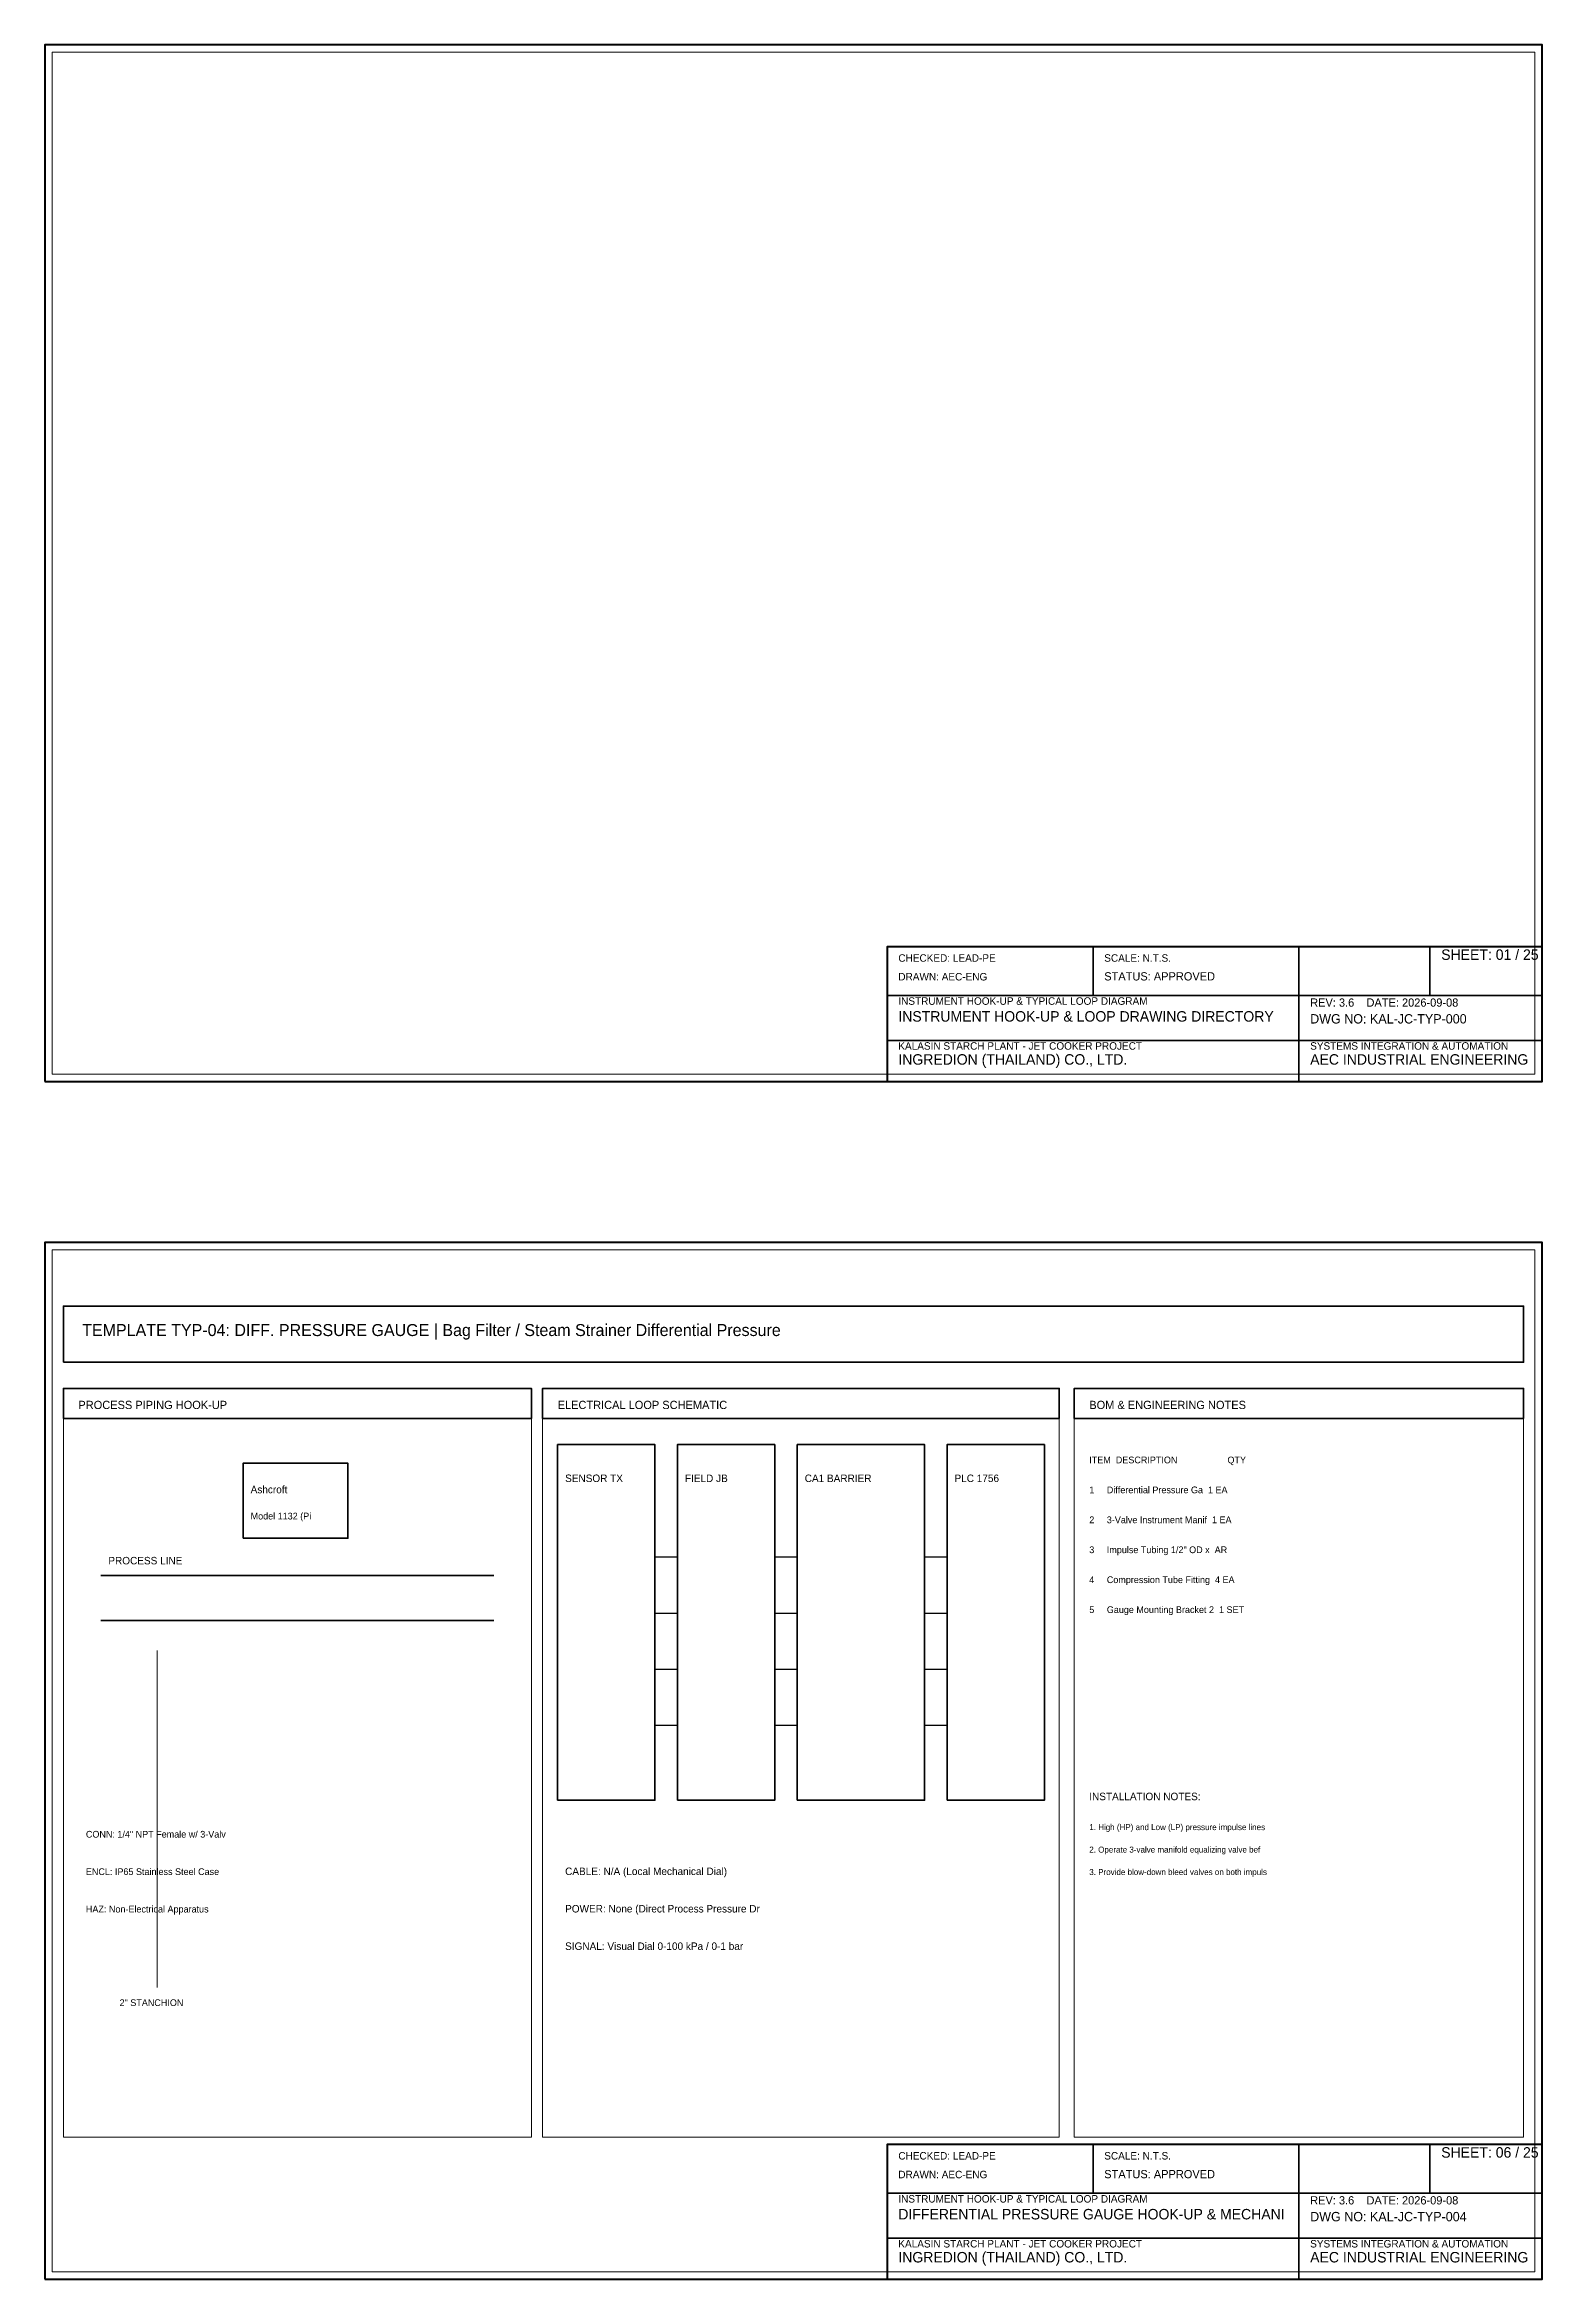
# Model space of a CAD drawing. Header units: millimetres. Extents: x 0 to 2200, y -1280 to 277.
# Drawn here: x 0 to 400, y -320 to 277 of the extents above; entities that cross this region are included whole.
import ezdxf

# ---------------------------------------------------------------- set-up
doc = ezdxf.new("R2010")
doc.units = ezdxf.units.MM
for name, color, linetype, lineweight in [('0_BORDER', 7, 'Continuous', 70), ('0_TITLE_BLOCK', 4, 'Continuous', 35), ('IE-CABLE', 6, 'Continuous', 25), ('IE-EQUIP', 2, 'Continuous', 35), ('IE-WIRE', 1, 'Continuous', 25), ('NOTATIONS', 8, 'Continuous', 18), ('RELAYS', 30, 'Continuous', 35), ('TER', 3, 'Continuous', 35), ('TEXTS', 7, 'Continuous', 25)]:
    doc.layers.add(name, color=color, linetype=linetype, lineweight=lineweight)

msp = doc.modelspace()

# ---------------------------------------------------------------- linework, layer by layer
at = {"layer": '0_BORDER'}
for points in [[(0, 0), (400, 0), (400, 277), (0, 277)], [(225, 0), (400, 0), (400, 36), (225, 36)], [(0, -320), (400, -320), (400, -43), (0, -43)], [(225, -320), (400, -320), (400, -284), (225, -284)]]:
    msp.add_lwpolyline(points, close=True, dxfattribs=at)
at = {"layer": '0_TITLE_BLOCK'}
for p, q in [((280, 23), (280, 36)), ((335, 23), (335, 36)), ((370, 23), (370, 36)), ((225, 23), (400, 23)), ((335, 0), (335, 23)), ((225, 11), (400, 11)), ((280, -297), (280, -284)), ((335, -297), (335, -284)), ((370, -297), (370, -284)), ((225, -297), (400, -297)), ((335, -320), (335, -297)), ((225, -309), (400, -309))]:
    msp.add_line(p, q, dxfattribs=at)
for points in [[(5, -90), (130, -90), (130, -82), (5, -82)], [(133, -90), (271, -90), (271, -82), (133, -82)], [(275, -90), (395, -90), (395, -82), (275, -82)]]:
    msp.add_lwpolyline(points, close=True, dxfattribs=at)
at = {"layer": 'IE-CABLE'}
for p, q in [((195, -127), (201, -127)), ((195, -142), (201, -142)), ((195, -157), (201, -157)), ((195, -172), (201, -172))]:
    msp.add_line(p, q, dxfattribs=at)
at = {"layer": 'IE-EQUIP'}
for p, q in [((15, -132), (120, -132)), ((15, -144), (120, -144))]:
    msp.add_line(p, q, dxfattribs=at)
for points in [[(5, -75), (395, -75), (395, -60), (5, -60)], [(137, -192), (163, -192), (163, -97), (137, -97)], [(241, -192), (267, -192), (267, -97), (241, -97)], [(53, -122), (81, -122), (81, -102), (53, -102)]]:
    msp.add_lwpolyline(points, close=True, dxfattribs=at)
at = {"layer": 'IE-WIRE'}
for p, q in [((163, -127), (169, -127)), ((235, -127), (241, -127)), ((163, -142), (169, -142)), ((235, -142), (241, -142)), ((163, -157), (169, -157)), ((235, -157), (241, -157)), ((163, -172), (169, -172)), ((235, -172), (241, -172))]:
    msp.add_line(p, q, dxfattribs=at)
at = {"layer": 'NOTATIONS'}
msp.add_line((30, -242), (30, -152), dxfattribs=at)
for points in [[(2, 2), (398, 2), (398, 275), (2, 275)], [(2, -318), (398, -318), (398, -45), (2, -45)], [(5, -282), (130, -282), (130, -82), (5, -82)], [(133, -282), (271, -282), (271, -82), (133, -82)], [(275, -282), (395, -282), (395, -82), (275, -82)]]:
    msp.add_lwpolyline(points, close=True, dxfattribs=at)
at = {"layer": 'RELAYS'}
msp.add_lwpolyline([(201, -192), (235, -192), (235, -97), (201, -97)], close=True, dxfattribs=at)
at = {"layer": 'TER'}
msp.add_lwpolyline([(169, -192), (195, -192), (195, -97), (169, -97)], close=True, dxfattribs=at)

# ---------------------------------------------------------------- texts
at = {"layer": '0_TITLE_BLOCK'}
for s, height, p in [('SHEET: 01 / 25', 2.8, (373, 32.5)), ('STATUS: APPROVED', 2.2, (283, 27)), ('INSTRUMENT HOOK-UP & LOOP DRAWING DIRECTORY', 2.8, (228, 16)), ('INGREDION (THAILAND) CO., LTD.', 2.8, (228, 4.5)), ('AEC INDUSTRIAL ENGINEERING', 2.8, (338, 4.5)), ('TEMPLATE TYP-04: DIFF. PRESSURE GAUGE | Bag Filter / Steam Strainer Differential Pressure', 3.2, (10, -68)), ('PROCESS PIPING HOOK-UP', 2.2, (9, -87.5)), ('ELECTRICAL LOOP SCHEMATIC', 2.2, (137, -87.5)), ('BOM & ENGINEERING NOTES', 2.2, (279, -87.5)), ('ITEM  DESCRIPTION                    QTY', 1.8, (279, -102)), ('INSTALLATION NOTES:', 2, (279, -192)), ('SHEET: 06 / 25', 2.8, (373, -287.5)), ('STATUS: APPROVED', 2.2, (283, -293)), ('DIFFERENTIAL PRESSURE GAUGE HOOK-UP & MECHANI', 2.8, (228, -304)), ('INGREDION (THAILAND) CO., LTD.', 2.8, (228, -315.5)), ('AEC INDUSTRIAL ENGINEERING', 2.8, (338, -315.5))]:
    msp.add_text(s, height=height, dxfattribs=at).set_placement(p)
at = {"layer": 'IE-CABLE'}
msp.add_text('CABLE: N/A (Local Mechanical Dial)', height=2, dxfattribs=at).set_placement((139, -212))
at = {"layer": 'NOTATIONS'}
for s, height, p in [('Model 1132 (Pi', 1.8, (55, -117)), ('1. High (HP) and Low (LP) pressure impulse lines', 1.6, (279, -200)), ('2. Operate 3-valve manifold equalizing valve bef', 1.6, (279, -206)), ('3. Provide blow-down bleed valves on both impuls', 1.6, (279, -212)), ('2" STANCHION', 1.8, (20, -247))]:
    msp.add_text(s, height=height, dxfattribs=at).set_placement(p)
at = {"layer": 'TER'}
msp.add_text('FIELD JB', height=2, dxfattribs=at).set_placement((171, -107))
at = {"layer": 'TEXTS'}
for s, height, p in [('CHECKED: LEAD-PE', 2, (228, 32)), ('SCALE: N.T.S.', 2, (283, 32)), ('DRAWN: AEC-ENG', 2, (228, 27)), ('INSTRUMENT HOOK-UP & TYPICAL LOOP DIAGRAM', 2, (228, 20.5)), ('REV: 3.6    DATE: 2026-09-08', 2.2, (338, 20)), ('DWG NO: KAL-JC-TYP-000', 2.5, (338, 15.5)), ('KALASIN STARCH PLANT - JET COOKER PROJECT', 2, (228, 8.5)), ('SYSTEMS INTEGRATION & AUTOMATION', 2, (338, 8.5)), ('SENSOR TX', 2, (139, -107)), ('CA1 BARRIER', 2, (203, -107)), ('PLC 1756', 2, (243, -107)), ('Ashcroft', 2, (55, -110)), ('1     Differential Pressure Ga  1 EA', 1.8, (279, -110)), ('2     3-Valve Instrument Manif  1 EA', 1.8, (279, -118)), ('3     Impulse Tubing 1/2" OD x  AR', 1.8, (279, -126)), ('PROCESS LINE', 2, (17, -129)), ('4     Compression Tube Fitting  4 EA', 1.8, (279, -134)), ('5     Gauge Mounting Bracket 2  1 SET', 1.8, (279, -142)), ('CONN: 1/4" NPT Female w/ 3-Valv', 1.8, (11, -202)), ('ENCL: IP65 Stainless Steel Case', 1.8, (11, -212)), ('HAZ: Non-Electrical Apparatus ', 1.8, (11, -222)), ('POWER: None (Direct Process Pressure Dr', 2, (139, -222)), ('SIGNAL: Visual Dial 0-100 kPa / 0-1 bar', 2, (139, -232)), ('CHECKED: LEAD-PE', 2, (228, -288)), ('SCALE: N.T.S.', 2, (283, -288)), ('DRAWN: AEC-ENG', 2, (228, -293)), ('INSTRUMENT HOOK-UP & TYPICAL LOOP DIAGRAM', 2, (228, -299.5)), ('REV: 3.6    DATE: 2026-09-08', 2.2, (338, -300)), ('DWG NO: KAL-JC-TYP-004', 2.5, (338, -304.5)), ('KALASIN STARCH PLANT - JET COOKER PROJECT', 2, (228, -311.5)), ('SYSTEMS INTEGRATION & AUTOMATION', 2, (338, -311.5))]:
    msp.add_text(s, height=height, dxfattribs=at).set_placement(p)

doc.saveas('drawing.dxf')
